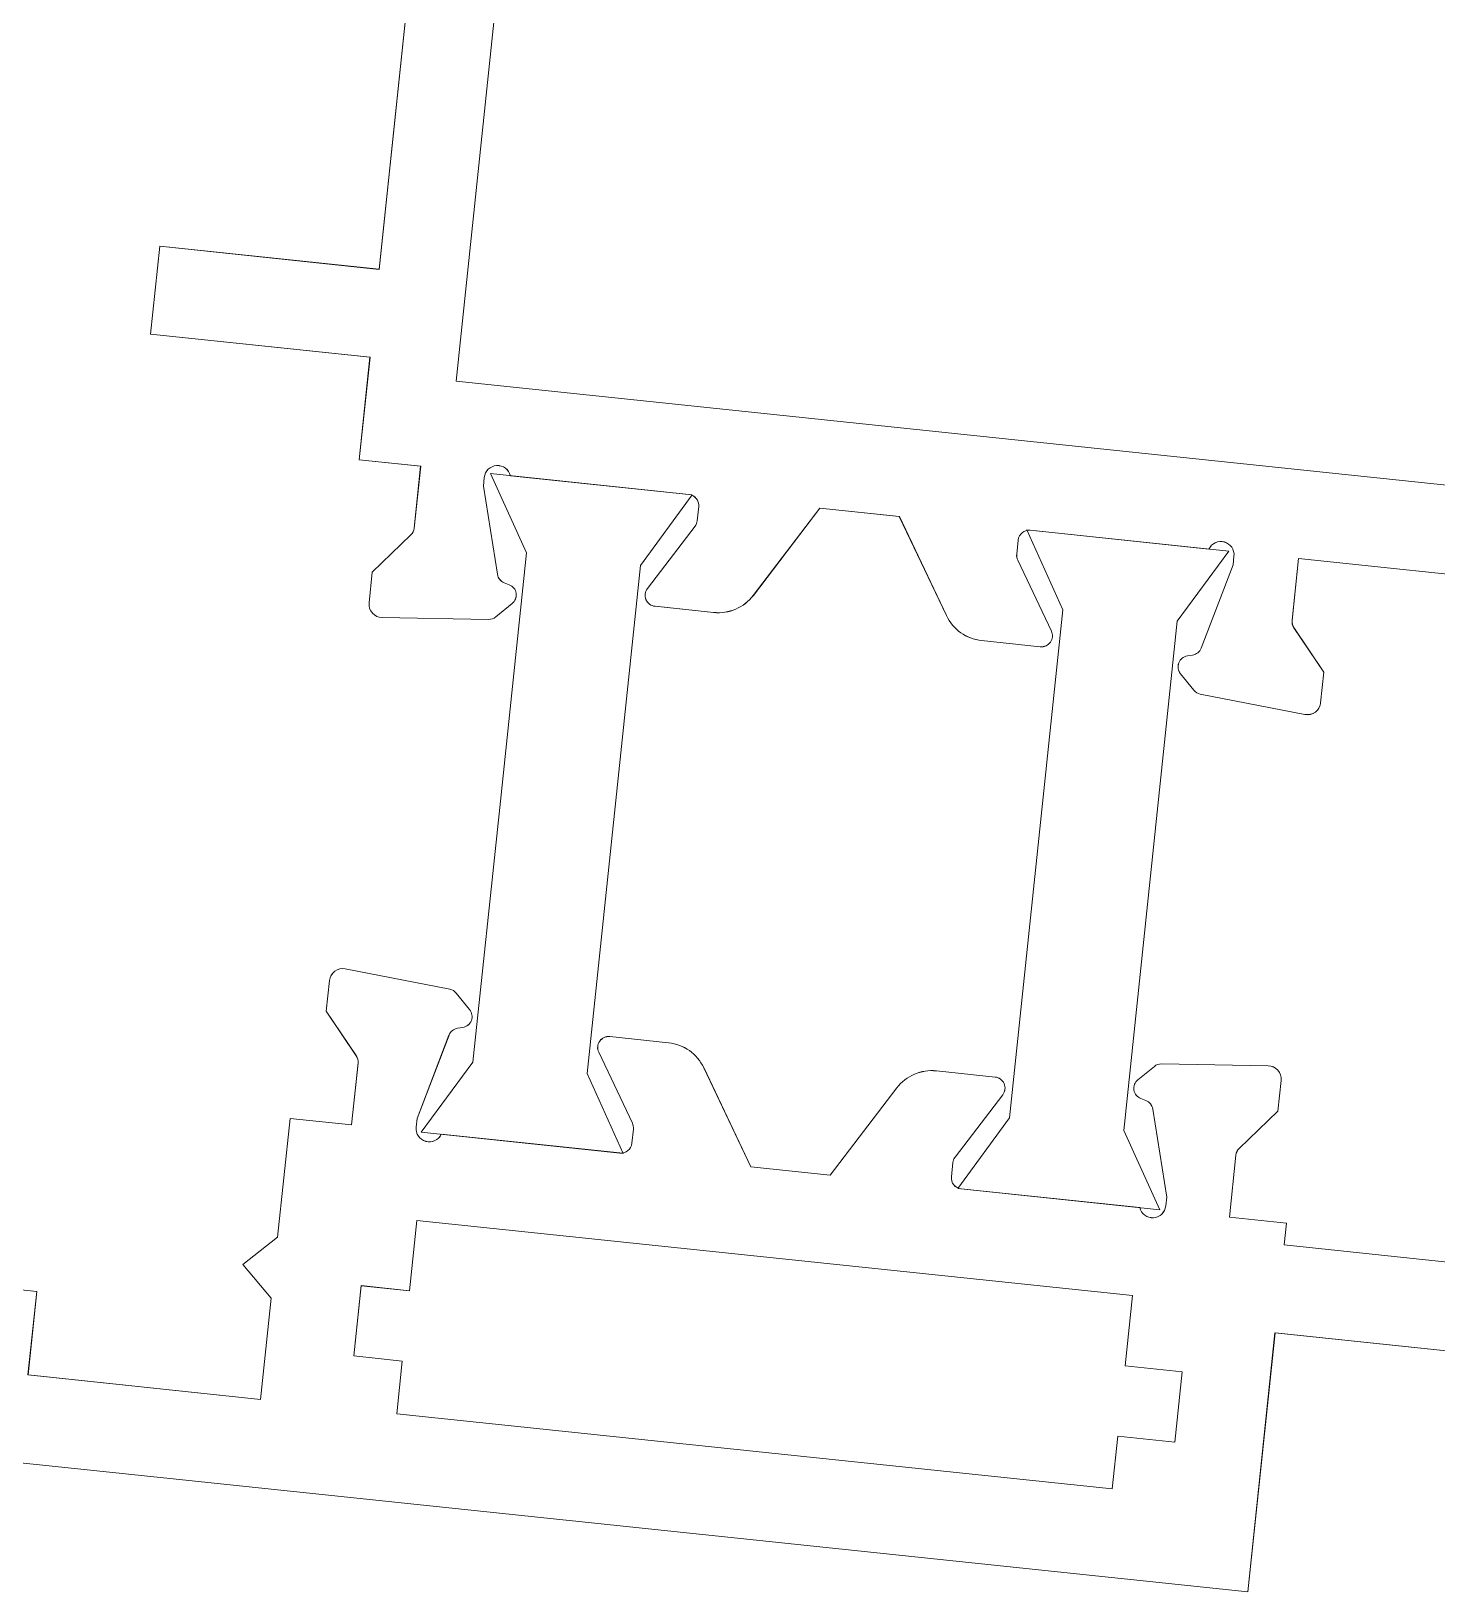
# Model space of a CAD drawing. Header units: millimetres. Extents: x 26282 to 30760, y 1404 to 4574.
# Drawn here: x 29717.701 to 29720.885, y 3450.414 to 3453.949 of the extents above; entities that cross this region are included whole.
import ezdxf

# ---------------------------------------------------------------- set-up
doc = ezdxf.new("R2010")
doc.units = ezdxf.units.MM
doc.header["$LTSCALE"] = 0.25
doc.layers.add('AB-DUV', color=4, linetype='Continuous', lineweight=50)
doc.layers.add('DOĞRAMA', color=30, linetype='Continuous', lineweight=20)

# ---------------------------------------------------------------- blocks, each defined once
blk = doc.blocks.new('CHD60E28', base_point=(0, -82.8))
at = {"color": 40, "linetype": 'Continuous'}
for points in [[(3.9, -18.3), (3.9, -21.7), (2, -21.7), (2, -27), (4.305342, -27), (5, -26.28066), (5.694659, -27), (8.4, -27), (8.4, -28.4), (9.809008, -28.4, 0.176327), (9.969705, -28.341511), (10.9, -27.5609), (11.6, -27.5609, -0.43976), (11.898858, -27.887046), (11.688329, -30.293409, -0.176327), (11.616057, -30.448396), (11.276777, -30.787677, -0.577351), (10.858518, -30.675605), (10.827653, -30.560412, 0.267949), (10.650876, -30.383636), (8.7, -29.8609), (8.5, -29.8609, 0.842899), (8.4, -30.443742), (8.4, -34.5109, 0.414213), (8.65, -34.7609), (8.971194, -34.7609, 0.137838), (9.101447, -34.724288), (10.619748, -33.797512, -0.585341), (11, -34.0109), (11, -35.347384, -0.261351), (10.521011, -36.200935), (8.4, -37.495605), (8.4, -39.304394), (10.52101, -40.599064, -0.261351), (11.000001, -41.452615), (11, -42.789099, -0.585341), (10.619748, -43.002487), (9.101446, -42.075712, 0.137838), (8.971194, -42.0391), (8.65, -42.039099, 0.414213), (8.399999, -42.2891), (8.4, -46.356257, 0.842899), (8.5, -46.939099), (8.7, -46.939099), (10.650876, -46.416364, 0.267949), (10.827654, -46.239588), (10.858519, -46.124395, -0.577351), (11.276776, -46.012322), (11.616057, -46.351603, -0.176327), (11.688329, -46.50659), (11.898859, -48.912953, -0.43976), (11.6, -49.2391), (10.9, -49.239099), (9.969705, -48.458489, 0.176327), (9.809008, -48.4), (8.4, -48.4), (8.4, -49.7), (7.9, -49.7), (7.9, -53.705341)], [(23.4, -58.799999), (23.4, -48.4), (21.990993, -48.4, 0.176327), (21.830296, -48.458489), (20.9, -49.239099), (20.2, -49.239099, -0.43976), (19.901142, -48.912953), (20.111671, -46.506591, -0.176327), (20.183943, -46.351603), (20.523224, -46.012323, -0.577351), (20.941481, -46.124395), (20.972347, -46.239587, 0.267949), (21.149124, -46.416364), (23.1, -46.939099), (23.3, -46.939099, 0.842899), (23.4, -46.356257), (23.4, -42.289099, 0.414213), (23.149999, -42.0391), (22.828807, -42.039099, 0.137838), (22.698554, -42.075711), (21.180253, -43.002487, -0.585341), (20.799999, -42.7891), (20.8, -41.452615, -0.261351), (21.278991, -40.599064), (23.4, -39.304394), (23.4, -37.495605), (21.278991, -36.200935, -0.261351), (20.800001, -35.347385), (20.8, -34.0109, -0.585341), (21.180252, -33.797512), (22.698554, -34.724288, 0.137838), (22.828807, -34.760901), (23.15, -34.7609, 0.414213), (23.4, -34.5109), (23.4, -30.443743, 0.842899), (23.3, -29.860899), (23.1, -29.8609), (21.149124, -30.383636, 0.267949), (20.972348, -30.560413), (20.941482, -30.675605, -0.577351), (20.523223, -30.787677), (20.183943, -30.448396, -0.176327), (20.111672, -30.293408), (19.901142, -27.887047, -0.43976), (20.199999, -27.5609), (20.9, -27.5609), (21.830296, -28.341511, 0.176327), (21.990993, -28.4), (23.4, -28.4), (23.4, -27), (25.74, -27), (25.74, -22), (27.74, -22), (27.74, -27), (38, -27)]]:
    blk.add_lwpolyline(points, format="xyb", dxfattribs=at)
blk.add_lwpolyline([(5.9, -59.099999), (5.9, -49.7), (0, -49.7), (0, -49.7), (0, -24.85), (0, 0)], dxfattribs=at)
blk.add_lwpolyline([(65, -43.55084), (65, -28.301681, 0.414213), (62, -25.301681), (60, -25.30168), (60, -29), (25.4, -29), (25.4, -58.8), (29.864701, -58.8), (32.462777, -63.3), (38, -63.3), (38, -58.8), (65, -58.8), (65, -43.55084)], format="xyb", close=True, dxfattribs=at)
blk.add_lwpolyline([(3.2, -29.55), (3.2, -30.1), (2, -30.1), (2, -46.4), (3.2, -46.4), (3.2, -47.7), (4.8, -47.7), (4.8, -46.4), (6.4, -46.4), (6.4, -30.1), (4.8, -30.1), (4.8, -29), (3.2, -29), (3.2, -29.55)], close=True, dxfattribs=at)
at = {"color": 4, "linetype": 'Continuous'}
for points in [[(10.113, -33.587833), (8.4, -34.587833), (8.4, -29.987833), (10.1, -30.987833), (15.9, -30.987833), (21.7, -30.987833), (23.4, -29.987833), (23.4, -34.587833), (21.687, -33.587833), (15.9, -33.587833), (10.113, -33.587833)], [(10.113, -43.212166), (8.4, -42.212166), (8.4, -46.812166), (10.1, -45.812166), (15.9, -45.812166), (21.7, -45.812166), (23.4, -46.812166), (23.4, -42.212166), (21.687, -43.212166), (15.9, -43.212166), (10.113, -43.212166)]]:
    blk.add_lwpolyline(points, close=True, dxfattribs=at)
blk = doc.blocks.new('A$C3DEF5641')
at = {"layer": 'DOĞRAMA', "color": 163, "rotation": 90}
blk.add_blockref('CHD60E28', (451.083, 51.924), dxfattribs=at)
blk = doc.blocks.new('A$C187D15ED')
at = {"layer": 'DOĞRAMA', "color": 163, "xscale": 0.1, "yscale": 0.1, "zscale": 0.1, "rotation": 354.0084398994581}
blk.add_blockref('A$C3DEF5641', (10107.9214, 3244.5853, 0), dxfattribs=at)
blk.add_blockref('A$C3DEF5641', (10107.9214, 3244.5853, 0), dxfattribs=at)

msp = doc.modelspace()

# ---------------------------------------------------------------- block references
at = {"layer": 'AB-DUV', "ltscale": 100}
msp.add_blockref('A$C187D15ED', (19570.4239, 205.0275, 5.1264), dxfattribs=at)

# ---------------------------------------------------------------- next in the draw order: linework, layer by layer
at = {"layer": 'DOĞRAMA', "color": 40, "linetype": 'Continuous', "elevation": 5.1264}
msp.add_lwpolyline([(29720.5242, 3456.9426), (29719.0076, 3457.1018, 0.414213), (29718.678, 3456.8347), (29718.6571, 3456.6358), (29719.0249, 3456.5972), (29718.6637, 3453.1561), (29721.6275, 3452.845), (29721.6741, 3453.2891), (29722.1487, 3453.5005), (29722.2065, 3454.0512), (29721.759, 3454.0982), (29722.0408, 3456.7834), (29720.5242, 3456.9426)], format="xyb", close=True, dxfattribs=at)
msp.add_lwpolyline([(29720.5242, 3456.9426), (29719.0076, 3457.1018, 0.414213), (29718.678, 3456.8347), (29718.6571, 3456.6358), (29719.0249, 3456.5972), (29718.6637, 3453.1561), (29721.6275, 3452.845), (29721.6741, 3453.2891), (29722.1487, 3453.5005), (29722.2065, 3454.0512), (29721.759, 3454.0982), (29722.0408, 3456.7834), (29720.5242, 3456.9426)], format="xyb", close=True, dxfattribs=at)
for points in [[(29721.6066, 3452.6461), (29720.5723, 3452.7547), (29720.5576, 3452.6146, 0.176327), (29720.5617, 3452.598), (29720.6296, 3452.4973), (29720.6223, 3452.4277, -0.43976), (29720.5868, 3452.4014), (29720.3496, 3452.4474, -0.176327), (29720.335, 3452.4562), (29720.3048, 3452.4935, -0.577351), (29720.3203, 3452.5339), (29720.3321, 3452.5358, 0.267949), (29720.3515, 3452.5515), (29720.4238, 3452.7401), (29720.4259, 3452.76, 0.842899), (29720.369, 3452.776), (29719.9645, 3452.8185, 0.414213), (29719.937, 3452.7962), (29719.9337, 3452.7643, 0.137838), (29719.936, 3452.7509), (29720.0123, 3452.5903, -0.585341), (29719.9871, 3452.5547), (29719.8542, 3452.5686, -0.261351), (29719.7743, 3452.6252), (29719.6677, 3452.8496), (29719.4878, 3452.8685), (29719.3369, 3452.6711, -0.261351), (29719.247, 3452.6324), (29719.1141, 3452.6463, -0.585341), (29719.0968, 3452.6864), (29719.2048, 3452.8277, 0.137838), (29719.2098, 3452.8403), (29719.2132, 3452.8722, 0.414213), (29719.1909, 3452.8997), (29718.7864, 3452.9421, 0.842899), (29718.7274, 3452.9383), (29718.7253, 3452.9184), (29718.757, 3452.7189, 0.267949), (29718.7727, 3452.6995), (29718.7838, 3452.6952, -0.577351), (29718.7906, 3452.6524), (29718.7533, 3452.6222, -0.176327), (29718.7372, 3452.6167), (29718.4957, 3452.6208, -0.43976), (29718.4663, 3452.654), (29718.4736, 3452.7236), (29718.561, 3452.808, 0.176327), (29718.5685, 3452.8233), (29718.5832, 3452.9635), (29718.444, 3452.9781), (29718.4684, 3453.2108), (29717.9711, 3453.263), (29717.992, 3453.4619), (29718.4893, 3453.4097), (29718.5964, 3454.4301)], [(29721.6066, 3452.6461), (29720.5723, 3452.7547), (29720.5576, 3452.6146, 0.176327), (29720.5617, 3452.598), (29720.6296, 3452.4973), (29720.6223, 3452.4277, -0.43976), (29720.5868, 3452.4014), (29720.3496, 3452.4474, -0.176327), (29720.335, 3452.4562), (29720.3048, 3452.4935, -0.577351), (29720.3203, 3452.5339), (29720.3321, 3452.5358, 0.267949), (29720.3515, 3452.5515), (29720.4238, 3452.7401), (29720.4259, 3452.76, 0.842899), (29720.369, 3452.776), (29719.9645, 3452.8185, 0.414213), (29719.937, 3452.7962), (29719.9337, 3452.7643, 0.137838), (29719.936, 3452.7509), (29720.0123, 3452.5903, -0.585341), (29719.9871, 3452.5547), (29719.8542, 3452.5686, -0.261351), (29719.7743, 3452.6252), (29719.6677, 3452.8496), (29719.4878, 3452.8685), (29719.3369, 3452.6711, -0.261351), (29719.247, 3452.6324), (29719.1141, 3452.6463, -0.585341), (29719.0968, 3452.6864), (29719.2048, 3452.8277, 0.137838), (29719.2098, 3452.8403), (29719.2132, 3452.8722, 0.414213), (29719.1909, 3452.8997), (29718.7864, 3452.9421, 0.842899), (29718.7274, 3452.9383), (29718.7253, 3452.9184), (29718.757, 3452.7189, 0.267949), (29718.7727, 3452.6995), (29718.7838, 3452.6952, -0.577351), (29718.7906, 3452.6524), (29718.7533, 3452.6222, -0.176327), (29718.7372, 3452.6167), (29718.4957, 3452.6208, -0.43976), (29718.4663, 3452.654), (29718.4736, 3452.7236), (29718.561, 3452.808, 0.176327), (29718.5685, 3452.8233), (29718.5832, 3452.9635), (29718.444, 3452.9781), (29718.4684, 3453.2108), (29717.9711, 3453.263), (29717.992, 3453.4619), (29718.4893, 3453.4097), (29718.5964, 3454.4301)], [(29717.3752, 3451.1295), (29717.7133, 3451.094), (29717.6935, 3450.9051), (29718.2206, 3450.8498), (29718.2446, 3451.079), (29718.1804, 3451.1556), (29718.2591, 3451.2172), (29718.2874, 3451.4863), (29718.4266, 3451.4717), (29718.4413, 3451.6118, 0.176327), (29718.4372, 3451.6284), (29718.3693, 3451.729), (29718.3766, 3451.7987, -0.43976), (29718.4121, 3451.825), (29718.6492, 3451.7789, -0.176327), (29718.6639, 3451.7701), (29718.6941, 3451.7328, -0.577351), (29718.6786, 3451.6924), (29718.6668, 3451.6905, 0.267949), (29718.6474, 3451.6748), (29718.575, 3451.4862), (29718.573, 3451.4663, 0.842899), (29718.6299, 3451.4503), (29719.0344, 3451.4079, 0.414213), (29719.0618, 3451.4301), (29719.0652, 3451.4621, 0.137838), (29719.0629, 3451.4754), (29718.9866, 3451.6361, -0.585341), (29719.0118, 3451.6717), (29719.1447, 3451.6577, -0.261351), (29719.2246, 3451.6012), (29719.3312, 3451.3767), (29719.5111, 3451.3578), (29719.662, 3451.5553, -0.261351), (29719.7519, 3451.594), (29719.8848, 3451.58, -0.585341), (29719.9021, 3451.54), (29719.794, 3451.3987, 0.137838), (29719.789, 3451.3861), (29719.7857, 3451.3541, 0.414213), (29719.8079, 3451.3267), (29720.2124, 3451.2842, 0.842899), (29720.2714, 3451.2881), (29720.2735, 3451.308), (29720.2419, 3451.5075, 0.267949), (29720.2262, 3451.5269), (29720.215, 3451.5312, -0.577351), (29720.2083, 3451.5739), (29720.2455, 3451.6041, -0.176327), (29720.2617, 3451.6097), (29720.5032, 3451.6055, -0.43976), (29720.5325, 3451.5724), (29720.5252, 3451.5028), (29720.4379, 3451.4184, 0.176327), (29720.4304, 3451.403), (29720.4157, 3451.2629), (29720.545, 3451.2493), (29720.5398, 3451.1996), (29720.9381, 3451.1578)], [(29717.3752, 3451.1295), (29717.7133, 3451.094), (29717.6935, 3450.9051), (29718.2206, 3450.8498), (29718.2446, 3451.079), (29718.1804, 3451.1556), (29718.2591, 3451.2172), (29718.2874, 3451.4863), (29718.4266, 3451.4717), (29718.4413, 3451.6118, 0.176327), (29718.4372, 3451.6284), (29718.3693, 3451.729), (29718.3766, 3451.7987, -0.43976), (29718.4121, 3451.825), (29718.6492, 3451.7789, -0.176327), (29718.6639, 3451.7701), (29718.6941, 3451.7328, -0.577351), (29718.6786, 3451.6924), (29718.6668, 3451.6905, 0.267949), (29718.6474, 3451.6748), (29718.575, 3451.4862), (29718.573, 3451.4663, 0.842899), (29718.6299, 3451.4503), (29719.0344, 3451.4079, 0.414213), (29719.0618, 3451.4301), (29719.0652, 3451.4621, 0.137838), (29719.0629, 3451.4754), (29718.9866, 3451.6361, -0.585341), (29719.0118, 3451.6717), (29719.1447, 3451.6577, -0.261351), (29719.2246, 3451.6012), (29719.3312, 3451.3767), (29719.5111, 3451.3578), (29719.662, 3451.5553, -0.261351), (29719.7519, 3451.594), (29719.8848, 3451.58, -0.585341), (29719.9021, 3451.54), (29719.794, 3451.3987, 0.137838), (29719.789, 3451.3861), (29719.7857, 3451.3541, 0.414213), (29719.8079, 3451.3267), (29720.2124, 3451.2842, 0.842899), (29720.2714, 3451.2881), (29720.2735, 3451.308), (29720.2419, 3451.5075, 0.267949), (29720.2262, 3451.5269), (29720.215, 3451.5312, -0.577351), (29720.2083, 3451.5739), (29720.2455, 3451.6041, -0.176327), (29720.2617, 3451.6097), (29720.5032, 3451.6055, -0.43976), (29720.5325, 3451.5724), (29720.5252, 3451.5028), (29720.4379, 3451.4184, 0.176327), (29720.4304, 3451.403), (29720.4157, 3451.2629), (29720.545, 3451.2493), (29720.5398, 3451.1996), (29720.9381, 3451.1578)]]:
    msp.add_lwpolyline(points, format="xyb", dxfattribs=at)
at = {"layer": 'DOĞRAMA', "color": 4, "linetype": 'Continuous', "elevation": 5.1264}
for points in [[(29718.9604, 3451.5879), (29719.042, 3451.4071), (29718.5845, 3451.4551), (29718.7017, 3451.6137), (29718.7623, 3452.1905), (29718.8228, 3452.7674), (29718.7411, 3452.9469), (29719.1986, 3452.8989), (29719.0813, 3452.7389), (29719.0209, 3452.1634), (29718.9604, 3451.5879)], [(29718.9604, 3451.5879), (29719.042, 3451.4071), (29718.5845, 3451.4551), (29718.7017, 3451.6137), (29718.7623, 3452.1905), (29718.8228, 3452.7674), (29718.7411, 3452.9469), (29719.1986, 3452.8989), (29719.0813, 3452.7389), (29719.0209, 3452.1634), (29718.9604, 3451.5879)], [(29719.9176, 3451.4874), (29719.8003, 3451.3275), (29720.2578, 3451.2795), (29720.1761, 3451.459), (29720.2366, 3452.0358), (29720.2971, 3452.6126), (29720.4143, 3452.7713), (29719.9569, 3452.8193), (29720.0384, 3452.6385), (29719.978, 3452.0629), (29719.9176, 3451.4874)], [(29719.9176, 3451.4874), (29719.8003, 3451.3275), (29720.2578, 3451.2795), (29720.1761, 3451.459), (29720.2366, 3452.0358), (29720.2971, 3452.6126), (29720.4143, 3452.7713), (29719.9569, 3452.8193), (29720.0384, 3452.6385), (29719.978, 3452.0629), (29719.9176, 3451.4874)]]:
    msp.add_lwpolyline(points, close=True, dxfattribs=at)
at = {"layer": 'DOĞRAMA', "color": 40, "linetype": 'Continuous', "elevation": 5.1264}
msp.add_lwpolyline([(29718.4867, 3450.9425), (29718.5414, 3450.9367), (29718.5289, 3450.8174), (29720.15, 3450.6473), (29720.1625, 3450.7666), (29720.2918, 3450.753), (29720.3085, 3450.9122), (29720.1792, 3450.9257), (29720.1959, 3451.0849), (29718.5748, 3451.255), (29718.5581, 3451.0959), (29718.4487, 3451.1074), (29718.432, 3450.9482), (29718.4867, 3450.9425)], close=True, dxfattribs=at)
msp.add_lwpolyline([(29718.4867, 3450.9425), (29718.5414, 3450.9367), (29718.5289, 3450.8174), (29720.15, 3450.6473), (29720.1625, 3450.7666), (29720.2918, 3450.753), (29720.3085, 3450.9122), (29720.1792, 3450.9257), (29720.1959, 3451.0849), (29718.5748, 3451.255), (29718.5581, 3451.0959), (29718.4487, 3451.1074), (29718.432, 3450.9482), (29718.4867, 3450.9425)], close=True, dxfattribs=at)
msp.add_lwpolyline([(29721.4538, 3450.9026), (29720.5189, 3451.0007), (29720.4573, 3450.4139), (29720.4573, 3450.4139), (29717.9859, 3450.6733), (29715.5144, 3450.9327)], dxfattribs=at)
msp.add_lwpolyline([(29721.4538, 3450.9026), (29720.5189, 3451.0007), (29720.4573, 3450.4139), (29720.4573, 3450.4139), (29717.9859, 3450.6733), (29715.5144, 3450.9327)], dxfattribs=at)

doc.saveas('drawing.dxf')
